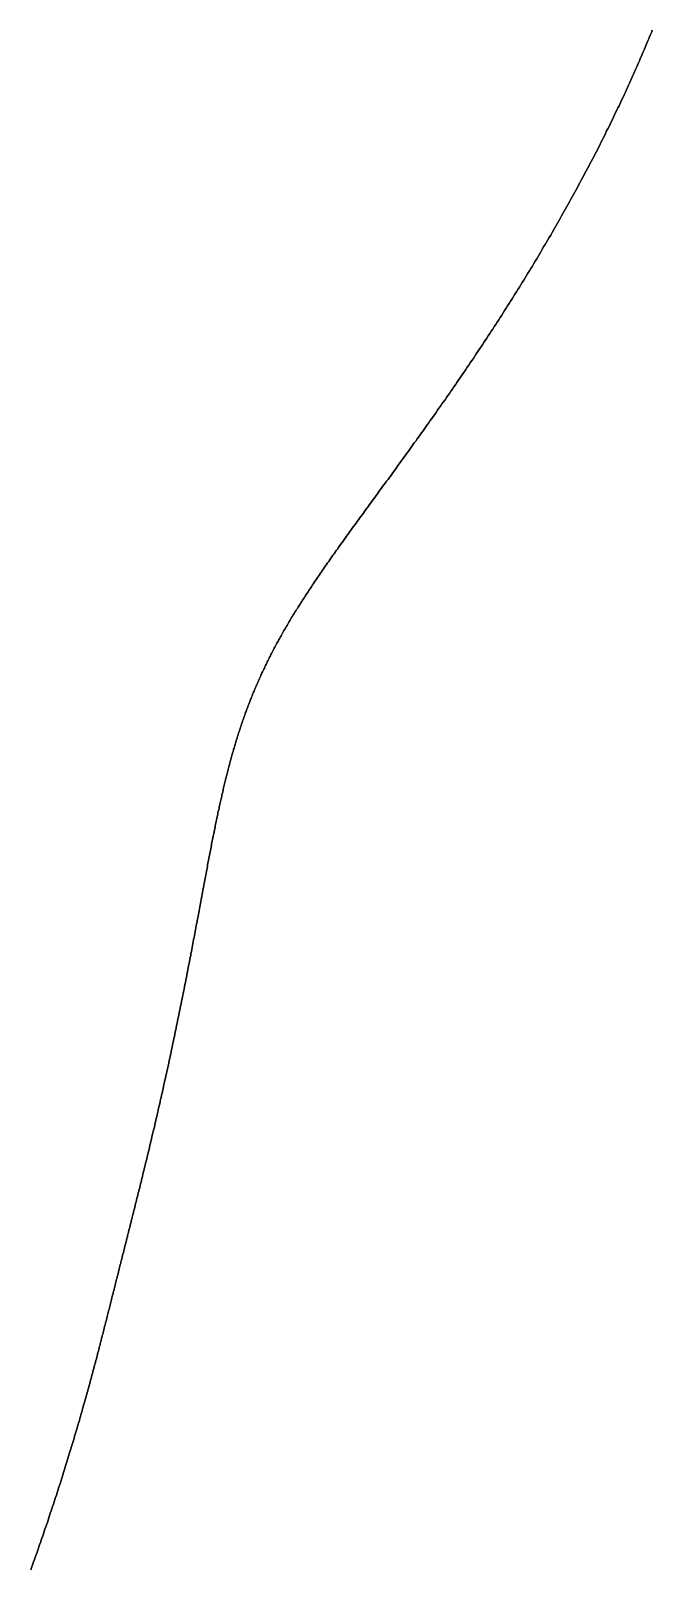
# Model space of a CAD drawing. Header units: inches. Extents: x 130170 to 284068, y 377793 to 804530.
# Drawn here: x 260123.1 to 260165.2, y 741986.6 to 742090.8 of the extents above; entities that cross this region are included whole.
import ezdxf

# ---------------------------------------------------------------- set-up
doc = ezdxf.new("R2010")
doc.units = ezdxf.units.IN
doc.header["$MEASUREMENT"] = 0
doc.layers.add('muni_il', color=7, linetype='Continuous')

msp = doc.modelspace()

# ---------------------------------------------------------------- linework, layer by layer
at = {"layer": 'muni_il'}
for points in [[(260123.1, 741986.53), (260123.15, 741986.66), (260123.2, 741986.8), (260123.24, 741986.93), (260123.29, 741987.07), (260123.34, 741987.21), (260123.39, 741987.35), (260123.44, 741987.5), (260123.5, 741987.64), (260123.55, 741987.78), (260123.6, 741987.93), (260123.65, 741988.08), (260123.7, 741988.22), (260123.75, 741988.37), (260123.8, 741988.52), (260123.85, 741988.67), (260123.91, 741988.82), (260123.96, 741988.97), (260124.01, 741989.12), (260124.06, 741989.28), (260124.11, 741989.43), (260124.17, 741989.58), (260124.22, 741989.73), (260124.27, 741989.89), (260124.32, 741990.04), (260124.37, 741990.2), (260124.42, 741990.35), (260124.48, 741990.51), (260124.53, 741990.66), (260124.58, 741990.82), (260124.63, 741990.97), (260124.68, 741991.13), (260124.73, 741991.28), (260124.78, 741991.43), (260124.83, 741991.59), (260124.88, 741991.74), (260124.93, 741991.9), (260124.98, 741992.05), (260125.03, 741992.2), (260125.08, 741992.35), (260125.13, 741992.51), (260125.17, 741992.66), (260125.22, 741992.81), (260125.27, 741992.96), (260125.32, 741993.11), (260125.36, 741993.26), (260125.41, 741993.41), (260125.46, 741993.56), (260125.5, 741993.71), (260125.55, 741993.85), (260125.59, 741994), (260125.64, 741994.15), (260125.68, 741994.29), (260125.73, 741994.44), (260125.77, 741994.58), (260125.81, 741994.73), (260125.86, 741994.87), (260125.9, 741995.01), (260125.94, 741995.15), (260125.99, 741995.29), (260126.03, 741995.43), (260126.07, 741995.57), (260126.11, 741995.71), (260126.15, 741995.84), (260126.19, 741995.98), (260126.23, 741996.12), (260126.27, 741996.25), (260126.31, 741996.39), (260126.35, 741996.52), (260126.39, 741996.65), (260126.42, 741996.78), (260126.46, 741996.91), (260126.5, 741997.04), (260126.54, 741997.17), (260126.57, 741997.3), (260126.61, 741997.43), (260126.65, 741997.56), (260126.68, 741997.68), (260126.72, 741997.81), (260126.75, 741997.93), (260126.79, 741998.06), (260126.82, 741998.18), (260126.86, 741998.3), (260126.89, 741998.42), (260126.92, 741998.54), (260126.96, 741998.66), (260126.99, 741998.78), (260127.02, 741998.9), (260127.05, 741999.02), (260127.09, 741999.14), (260127.12, 741999.25), (260127.15, 741999.37), (260127.18, 741999.49), (260127.21, 741999.6), (260127.24, 741999.71), (260127.27, 741999.83), (260127.3, 741999.94), (260127.33, 742000.05), (260127.36, 742000.16), (260127.39, 742000.27), (260127.42, 742000.38), (260127.45, 742000.49), (260127.48, 742000.6), (260127.51, 742000.71), (260127.54, 742000.82), (260127.57, 742000.93), (260127.59, 742001.03), (260127.62, 742001.14), (260127.65, 742001.25), (260127.68, 742001.35), (260127.7, 742001.46), (260127.73, 742001.56), (260127.76, 742001.67), (260127.79, 742001.77), (260127.81, 742001.87), (260127.84, 742001.98), (260127.87, 742002.08), (260127.89, 742002.18), (260127.92, 742002.28), (260127.94, 742002.39), (260127.97, 742002.49), (260128, 742002.59), (260128.02, 742002.69), (260128.05, 742002.79), (260128.07, 742002.89), (260128.1, 742002.99), (260128.12, 742003.09), (260128.15, 742003.19), (260128.17, 742003.29), (260128.2, 742003.38), (260128.22, 742003.48), (260128.25, 742003.58), (260128.27, 742003.68), (260128.3, 742003.78), (260128.32, 742003.88), (260128.35, 742003.97), (260128.37, 742004.07), (260128.4, 742004.17), (260128.42, 742004.27), (260128.45, 742004.36), (260128.47, 742004.46), (260128.5, 742004.56), (260128.52, 742004.65), (260128.54, 742004.75), (260128.57, 742004.85), (260128.59, 742004.95), (260128.62, 742005.04), (260128.64, 742005.14), (260128.67, 742005.24), (260128.69, 742005.33), (260128.72, 742005.43), (260128.74, 742005.53), (260128.76, 742005.63), (260128.79, 742005.72), (260128.81, 742005.82), (260128.84, 742005.92), (260128.86, 742006.02), (260128.89, 742006.12), (260128.91, 742006.21), (260128.94, 742006.31), (260128.96, 742006.41), (260128.99, 742006.51), (260129.01, 742006.61), (260129.04, 742006.71), (260129.06, 742006.81), (260129.09, 742006.91), (260129.11, 742007.01), (260129.14, 742007.11), (260129.16, 742007.21), (260129.19, 742007.31), (260129.21, 742007.41), (260129.24, 742007.51), (260129.27, 742007.61), (260129.29, 742007.72), (260129.32, 742007.82), (260129.34, 742007.92), (260129.37, 742008.02), (260129.4, 742008.13), (260129.42, 742008.23), (260129.45, 742008.34), (260129.48, 742008.44), (260129.5, 742008.55), (260129.53, 742008.65), (260129.56, 742008.76), (260129.58, 742008.86), (260129.61, 742008.97), (260129.64, 742009.08), (260129.66, 742009.19), (260129.69, 742009.3), (260129.72, 742009.4), (260129.75, 742009.51), (260129.77, 742009.62), (260129.8, 742009.73), (260129.83, 742009.85), (260129.86, 742009.96), (260129.89, 742010.07), (260129.91, 742010.18), (260129.94, 742010.29), (260129.97, 742010.41), (260130, 742010.52), (260130.03, 742010.64), (260130.06, 742010.75), (260130.09, 742010.87), (260130.12, 742010.99), (260130.15, 742011.1), (260130.18, 742011.22), (260130.2, 742011.34), (260130.23, 742011.46), (260130.26, 742011.58), (260130.29, 742011.7), (260130.32, 742011.82), (260130.35, 742011.94), (260130.38, 742012.06), (260130.41, 742012.18), (260130.45, 742012.3), (260130.48, 742012.43), (260130.51, 742012.55), (260130.54, 742012.68), (260130.57, 742012.8), (260130.6, 742012.93), (260130.63, 742013.05), (260130.66, 742013.18), (260130.69, 742013.31), (260130.72, 742013.44), (260130.76, 742013.57), (260130.79, 742013.7), (260130.82, 742013.83), (260130.85, 742013.96), (260130.88, 742014.09), (260130.91, 742014.22), (260130.95, 742014.35), (260130.98, 742014.48), (260131.01, 742014.62), (260131.04, 742014.75), (260131.07, 742014.88), (260131.11, 742015.02), (260131.14, 742015.15), (260131.17, 742015.29), (260131.2, 742015.43), (260131.24, 742015.56), (260131.27, 742015.7), (260131.3, 742015.84), (260131.33, 742015.98), (260131.37, 742016.12), (260131.4, 742016.25), (260131.43, 742016.39), (260131.47, 742016.53), (260131.5, 742016.67), (260131.53, 742016.82), (260131.56, 742016.96), (260131.6, 742017.1), (260131.63, 742017.24), (260131.66, 742017.38), (260131.7, 742017.53), (260131.73, 742017.67), (260131.76, 742017.81), (260131.79, 742017.96), (260131.83, 742018.1), (260131.86, 742018.25), (260131.89, 742018.39), (260131.93, 742018.54), (260131.96, 742018.68), (260131.99, 742018.83), (260132.02, 742018.97), (260132.06, 742019.12), (260132.09, 742019.27), (260132.12, 742019.41), (260132.16, 742019.56), (260132.19, 742019.71), (260132.22, 742019.85), (260132.25, 742020), (260132.29, 742020.15), (260132.32, 742020.3), (260132.35, 742020.44), (260132.38, 742020.59), (260132.42, 742020.74), (260132.45, 742020.89), (260132.48, 742021.04), (260132.51, 742021.19), (260132.54, 742021.33), (260132.58, 742021.48), (260132.61, 742021.63), (260132.64, 742021.78), (260132.67, 742021.93), (260132.7, 742022.08), (260132.73, 742022.22), (260132.77, 742022.37), (260132.8, 742022.52), (260132.83, 742022.67), (260132.86, 742022.82), (260132.89, 742022.97), (260132.92, 742023.11), (260132.95, 742023.26), (260132.98, 742023.41), (260133.01, 742023.56), (260133.04, 742023.71), (260133.07, 742023.85), (260133.1, 742024), (260133.13, 742024.15), (260133.16, 742024.29), (260133.19, 742024.44), (260133.22, 742024.59), (260133.25, 742024.73), (260133.28, 742024.88), (260133.31, 742025.03), (260133.34, 742025.17), (260133.37, 742025.32), (260133.4, 742025.46), (260133.43, 742025.61), (260133.46, 742025.75), (260133.49, 742025.9), (260133.51, 742026.04), (260133.54, 742026.18), (260133.57, 742026.33), (260133.6, 742026.47), (260133.63, 742026.61), (260133.66, 742026.75), (260133.68, 742026.89), (260133.71, 742027.04), (260133.74, 742027.18), (260133.77, 742027.32), (260133.79, 742027.46), (260133.82, 742027.6), (260133.85, 742027.74), (260133.87, 742027.88), (260133.9, 742028.01), (260133.93, 742028.15), (260133.95, 742028.29), (260133.98, 742028.43), (260134.01, 742028.56), (260134.03, 742028.7), (260134.06, 742028.84), (260134.08, 742028.97), (260134.11, 742029.11), (260134.13, 742029.24), (260134.16, 742029.37), (260134.18, 742029.51), (260134.21, 742029.64), (260134.23, 742029.77), (260134.26, 742029.9), (260134.28, 742030.03), (260134.31, 742030.17), (260134.33, 742030.3), (260134.36, 742030.42), (260134.38, 742030.55), (260134.41, 742030.68), (260134.43, 742030.81), (260134.45, 742030.94), (260134.48, 742031.07), (260134.5, 742031.19), (260134.52, 742031.32), (260134.55, 742031.44), (260134.57, 742031.57), (260134.59, 742031.69), (260134.62, 742031.82), (260134.64, 742031.94), (260134.66, 742032.06), (260134.69, 742032.18), (260134.71, 742032.31), (260134.73, 742032.43), (260134.75, 742032.55), (260134.78, 742032.67), (260134.8, 742032.79), (260134.82, 742032.91), (260134.84, 742033.02), (260134.86, 742033.14), (260134.89, 742033.26), (260134.91, 742033.38), (260134.93, 742033.49), (260134.95, 742033.61), (260134.97, 742033.72), (260135, 742033.84), (260135.02, 742033.95), (260135.04, 742034.06), (260135.06, 742034.18), (260135.08, 742034.29), (260135.1, 742034.4), (260135.12, 742034.51), (260135.14, 742034.62), (260135.17, 742034.73), (260135.19, 742034.84), (260135.21, 742034.95), (260135.23, 742035.06), (260135.25, 742035.17), (260135.27, 742035.28), (260135.29, 742035.39), (260135.31, 742035.49), (260135.33, 742035.6), (260135.35, 742035.71), (260135.37, 742035.81), (260135.39, 742035.92), (260135.41, 742036.02), (260135.44, 742036.12), (260135.46, 742036.23), (260135.48, 742036.33), (260135.5, 742036.43), (260135.52, 742036.54), (260135.54, 742036.64), (260135.56, 742036.74), (260135.58, 742036.84), (260135.6, 742036.94), (260135.62, 742037.04), (260135.64, 742037.14), (260135.66, 742037.24), (260135.68, 742037.34), (260135.7, 742037.44), (260135.72, 742037.54), (260135.74, 742037.63), (260135.76, 742037.73), (260135.78, 742037.83), (260135.8, 742037.92), (260135.83, 742038.02), (260135.85, 742038.12), (260135.87, 742038.21), (260135.89, 742038.31), (260135.91, 742038.4), (260135.93, 742038.49), (260135.95, 742038.59), (260135.97, 742038.68), (260135.99, 742038.78), (260136.01, 742038.87), (260136.03, 742038.96), (260136.05, 742039.05), (260136.08, 742039.15), (260136.1, 742039.24), (260136.12, 742039.33), (260136.14, 742039.42), (260136.16, 742039.51), (260136.18, 742039.6), (260136.2, 742039.69), (260136.22, 742039.78), (260136.25, 742039.87), (260136.27, 742039.96), (260136.29, 742040.05), (260136.31, 742040.14), (260136.33, 742040.23), (260136.36, 742040.32), (260136.38, 742040.4), (260136.4, 742040.49), (260136.42, 742040.58), (260136.45, 742040.67), (260136.47, 742040.76), (260136.49, 742040.84), (260136.51, 742040.93), (260136.54, 742041.02), (260136.56, 742041.1), (260136.58, 742041.19), (260136.6, 742041.27), (260136.63, 742041.36), (260136.65, 742041.45), (260136.67, 742041.53), (260136.7, 742041.62), (260136.72, 742041.7), (260136.75, 742041.79), (260136.77, 742041.87), (260136.79, 742041.96), (260136.82, 742042.04), (260136.84, 742042.13), (260136.87, 742042.21), (260136.89, 742042.29), (260136.92, 742042.38), (260136.94, 742042.46), (260136.97, 742042.55), (260136.99, 742042.63), (260137.02, 742042.71), (260137.04, 742042.8), (260137.07, 742042.88), (260137.09, 742042.96), (260137.12, 742043.04), (260137.15, 742043.13), (260137.17, 742043.21), (260137.2, 742043.29), (260137.23, 742043.38), (260137.25, 742043.46), (260137.28, 742043.54), (260137.31, 742043.62), (260137.34, 742043.71), (260137.36, 742043.79), (260137.39, 742043.87), (260137.42, 742043.95), (260137.45, 742044.03), (260137.48, 742044.12), (260137.5, 742044.2), (260137.53, 742044.28), (260137.56, 742044.36), (260137.59, 742044.44), (260137.62, 742044.52), (260137.65, 742044.61), (260137.68, 742044.69), (260137.71, 742044.77), (260137.74, 742044.85), (260137.77, 742044.93), (260137.8, 742045.01), (260137.83, 742045.1), (260137.86, 742045.18), (260137.89, 742045.26), (260137.93, 742045.34), (260137.96, 742045.42), (260137.99, 742045.5), (260138.02, 742045.58), (260138.05, 742045.67), (260138.09, 742045.75), (260138.12, 742045.83), (260138.15, 742045.91), (260138.19, 742045.99), (260138.22, 742046.07), (260138.26, 742046.16), (260138.29, 742046.24), (260138.32, 742046.32), (260138.36, 742046.4), (260138.39, 742046.48), (260138.43, 742046.56), (260138.47, 742046.65), (260138.5, 742046.73), (260138.54, 742046.81), (260138.57, 742046.89), (260138.61, 742046.97), (260138.65, 742047.06), (260138.69, 742047.14), (260138.72, 742047.22), (260138.76, 742047.3), (260138.8, 742047.38), (260138.84, 742047.47), (260138.88, 742047.55), (260138.92, 742047.63), (260138.96, 742047.71), (260139, 742047.8), (260139.04, 742047.88), (260139.08, 742047.96), (260139.12, 742048.05), (260139.16, 742048.13), (260139.2, 742048.21), (260139.24, 742048.3), (260139.28, 742048.38), (260139.33, 742048.46), (260139.37, 742048.55), (260139.41, 742048.63), (260139.46, 742048.72), (260139.5, 742048.8), (260139.54, 742048.88), (260139.59, 742048.97), (260139.63, 742049.05), (260139.68, 742049.14), (260139.73, 742049.22), (260139.77, 742049.31), (260139.82, 742049.39), (260139.87, 742049.48), (260139.91, 742049.56), (260139.96, 742049.65), (260140.01, 742049.74), (260140.06, 742049.82), (260140.1, 742049.91), (260140.15, 742050), (260140.2, 742050.08), (260140.25, 742050.17), (260140.3, 742050.26), (260140.35, 742050.34), (260140.41, 742050.43), (260140.46, 742050.52), (260140.51, 742050.61), (260140.56, 742050.7), (260140.61, 742050.78), (260140.67, 742050.87), (260140.72, 742050.96), (260140.77, 742051.05), (260140.83, 742051.14), (260140.88, 742051.23), (260140.94, 742051.32), (260140.99, 742051.41), (260141.05, 742051.5), (260141.11, 742051.59), (260141.16, 742051.68), (260141.22, 742051.77), (260141.28, 742051.87), (260141.34, 742051.96), (260141.39, 742052.05), (260141.45, 742052.14), (260141.51, 742052.23), (260141.57, 742052.33), (260141.63, 742052.42), (260141.69, 742052.51), (260141.75, 742052.61), (260141.82, 742052.7), (260141.88, 742052.8), (260141.94, 742052.89), (260142, 742052.99), (260142.07, 742053.08), (260142.13, 742053.18), (260142.19, 742053.27), (260142.26, 742053.37), (260142.32, 742053.47), (260142.39, 742053.57), (260142.46, 742053.66), (260142.52, 742053.76), (260142.59, 742053.86), (260142.66, 742053.96), (260142.72, 742054.06), (260142.79, 742054.16), (260142.86, 742054.26), (260142.93, 742054.36), (260143, 742054.46), (260143.07, 742054.56), (260143.14, 742054.66), (260143.21, 742054.76), (260143.28, 742054.86), (260143.35, 742054.97), (260143.43, 742055.07), (260143.5, 742055.17), (260143.57, 742055.28), (260143.65, 742055.38), (260143.72, 742055.49), (260143.79, 742055.59), (260143.87, 742055.7), (260143.94, 742055.8), (260144.02, 742055.91), (260144.1, 742056.02), (260144.17, 742056.12), (260144.25, 742056.23), (260144.33, 742056.34), (260144.41, 742056.45), (260144.48, 742056.56), (260144.56, 742056.67), (260144.64, 742056.78), (260144.72, 742056.89), (260144.8, 742057), (260144.88, 742057.11), (260144.96, 742057.22), (260145.04, 742057.33), (260145.13, 742057.45), (260145.21, 742057.56), (260145.29, 742057.67), (260145.37, 742057.79), (260145.46, 742057.9), (260145.54, 742058.02), (260145.63, 742058.13), (260145.71, 742058.25), (260145.79, 742058.37), (260145.88, 742058.48), (260145.97, 742058.6), (260146.05, 742058.72), (260146.14, 742058.84), (260146.23, 742058.96), (260146.31, 742059.08), (260146.4, 742059.2), (260146.49, 742059.32), (260146.58, 742059.44), (260146.66, 742059.56), (260146.75, 742059.68), (260146.84, 742059.8), (260146.93, 742059.93), (260147.02, 742060.05), (260147.11, 742060.17), (260147.2, 742060.3), (260147.3, 742060.42), (260147.39, 742060.55), (260147.48, 742060.67), (260147.57, 742060.8), (260147.66, 742060.93), (260147.76, 742061.05), (260147.85, 742061.18), (260147.94, 742061.31), (260148.04, 742061.44), (260148.13, 742061.57), (260148.22, 742061.7), (260148.32, 742061.83), (260148.41, 742061.96), (260148.51, 742062.09), (260148.6, 742062.22), (260148.7, 742062.35), (260148.79, 742062.49), (260148.89, 742062.62), (260148.99, 742062.75), (260149.08, 742062.89), (260149.18, 742063.02), (260149.28, 742063.16), (260149.37, 742063.29), (260149.47, 742063.43), (260149.57, 742063.57), (260149.67, 742063.7), (260149.76, 742063.84), (260149.86, 742063.98), (260149.96, 742064.12), (260150.06, 742064.26), (260150.16, 742064.4), (260150.26, 742064.54), (260150.36, 742064.68), (260150.46, 742064.82), (260150.56, 742064.96), (260150.66, 742065.1), (260150.75, 742065.24), (260150.85, 742065.38), (260150.95, 742065.53), (260151.06, 742065.67), (260151.16, 742065.81), (260151.26, 742065.96), (260151.36, 742066.1), (260151.46, 742066.25), (260151.56, 742066.39), (260151.66, 742066.54), (260151.76, 742066.69), (260151.86, 742066.83), (260151.96, 742066.98), (260152.06, 742067.13), (260152.16, 742067.27), (260152.26, 742067.42), (260152.37, 742067.57), (260152.47, 742067.72), (260152.57, 742067.87), (260152.67, 742068.02), (260152.77, 742068.17), (260152.87, 742068.32), (260152.98, 742068.47), (260153.08, 742068.62), (260153.18, 742068.77), (260153.28, 742068.92), (260153.38, 742069.08), (260153.48, 742069.23), (260153.58, 742069.38), (260153.69, 742069.53), (260153.79, 742069.69), (260153.89, 742069.84), (260153.99, 742069.99), (260154.09, 742070.15), (260154.19, 742070.3), (260154.29, 742070.46), (260154.39, 742070.61), (260154.5, 742070.77), (260154.6, 742070.92), (260154.7, 742071.08), (260154.8, 742071.24), (260154.9, 742071.39), (260155, 742071.55), (260155.1, 742071.71), (260155.2, 742071.86), (260155.3, 742072.02), (260155.4, 742072.18), (260155.5, 742072.34), (260155.6, 742072.49), (260155.7, 742072.65), (260155.8, 742072.81), (260155.9, 742072.97), (260156, 742073.13), (260156.1, 742073.29), (260156.2, 742073.45), (260156.29, 742073.61), (260156.39, 742073.76), (260156.49, 742073.92), (260156.59, 742074.08), (260156.69, 742074.24), (260156.78, 742074.4), (260156.88, 742074.56), (260156.98, 742074.72), (260157.08, 742074.88), (260157.17, 742075.04), (260157.27, 742075.21), (260157.37, 742075.37), (260157.46, 742075.53), (260157.56, 742075.69), (260157.65, 742075.85), (260157.75, 742076.01), (260157.84, 742076.17), (260157.94, 742076.33), (260158.03, 742076.49), (260158.13, 742076.65), (260158.22, 742076.82), (260158.32, 742076.98), (260158.41, 742077.14), (260158.5, 742077.3), (260158.6, 742077.46), (260158.69, 742077.62), (260158.78, 742077.78), (260158.87, 742077.95), (260158.96, 742078.11), (260159.06, 742078.27), (260159.15, 742078.43), (260159.24, 742078.59), (260159.33, 742078.75), (260159.42, 742078.91), (260159.51, 742079.08), (260159.6, 742079.24), (260159.69, 742079.4), (260159.78, 742079.56), (260159.86, 742079.72), (260159.95, 742079.88), (260160.04, 742080.04), (260160.13, 742080.2), (260160.21, 742080.36), (260160.3, 742080.52), (260160.39, 742080.69), (260160.47, 742080.85), (260160.56, 742081.01), (260160.64, 742081.17), (260160.73, 742081.33), (260160.81, 742081.49), (260160.9, 742081.65), (260160.98, 742081.81), (260161.06, 742081.97), (260161.15, 742082.13), (260161.23, 742082.28), (260161.31, 742082.44), (260161.39, 742082.6), (260161.48, 742082.76), (260161.56, 742082.92), (260161.64, 742083.08), (260161.72, 742083.24), (260161.8, 742083.4), (260161.88, 742083.55), (260161.96, 742083.71), (260162.03, 742083.87), (260162.11, 742084.03), (260162.19, 742084.18), (260162.27, 742084.34), (260162.34, 742084.5), (260162.42, 742084.65), (260162.5, 742084.81), (260162.57, 742084.97), (260162.65, 742085.12), (260162.72, 742085.28), (260162.8, 742085.43), (260162.87, 742085.59), (260162.95, 742085.74), (260163.02, 742085.9), (260163.09, 742086.05), (260163.16, 742086.21), (260163.24, 742086.36), (260163.31, 742086.52), (260163.38, 742086.67), (260163.45, 742086.82), (260163.52, 742086.98), (260163.59, 742087.13), (260163.66, 742087.28), (260163.73, 742087.43), (260163.8, 742087.59), (260163.86, 742087.74), (260163.93, 742087.89), (260164, 742088.04), (260164.07, 742088.19), (260164.13, 742088.34), (260164.2, 742088.49), (260164.26, 742088.64), (260164.33, 742088.79), (260164.39, 742088.94), (260164.46, 742089.09), (260164.52, 742089.24), (260164.59, 742089.39), (260164.65, 742089.54), (260164.71, 742089.68), (260164.77, 742089.83), (260164.83, 742089.98), (260164.9, 742090.13), (260164.96, 742090.27), (260165.02, 742090.42), (260165.08, 742090.57), (260165.14, 742090.71), (260165.2, 742090.86)], [(260165.2, 742090.86), (260165.14, 742090.71), (260165.08, 742090.57), (260165.02, 742090.42), (260164.96, 742090.27), (260164.9, 742090.13), (260164.83, 742089.98), (260164.77, 742089.83), (260164.71, 742089.68), (260164.65, 742089.54), (260164.59, 742089.39), (260164.52, 742089.24), (260164.46, 742089.09), (260164.39, 742088.94), (260164.33, 742088.79), (260164.26, 742088.64), (260164.2, 742088.49), (260164.13, 742088.34), (260164.07, 742088.19), (260164, 742088.04), (260163.93, 742087.89), (260163.86, 742087.74), (260163.8, 742087.59), (260163.73, 742087.43), (260163.66, 742087.28), (260163.59, 742087.13), (260163.52, 742086.98), (260163.45, 742086.82), (260163.38, 742086.67), (260163.31, 742086.52), (260163.24, 742086.36), (260163.16, 742086.21), (260163.09, 742086.05), (260163.02, 742085.9), (260162.95, 742085.74), (260162.87, 742085.59), (260162.8, 742085.43), (260162.72, 742085.28), (260162.65, 742085.12), (260162.57, 742084.97), (260162.5, 742084.81), (260162.42, 742084.65), (260162.34, 742084.5), (260162.27, 742084.34), (260162.19, 742084.18), (260162.11, 742084.03), (260162.03, 742083.87), (260161.96, 742083.71), (260161.88, 742083.55), (260161.8, 742083.4), (260161.72, 742083.24), (260161.64, 742083.08), (260161.56, 742082.92), (260161.48, 742082.76), (260161.39, 742082.6), (260161.31, 742082.44), (260161.23, 742082.28), (260161.15, 742082.13), (260161.06, 742081.97), (260160.98, 742081.81), (260160.9, 742081.65), (260160.81, 742081.49), (260160.73, 742081.33), (260160.64, 742081.17), (260160.56, 742081.01), (260160.47, 742080.85), (260160.39, 742080.69), (260160.3, 742080.52), (260160.21, 742080.36), (260160.13, 742080.2), (260160.04, 742080.04), (260159.95, 742079.88), (260159.86, 742079.72), (260159.78, 742079.56), (260159.69, 742079.4), (260159.6, 742079.24), (260159.51, 742079.08), (260159.42, 742078.91), (260159.33, 742078.75), (260159.24, 742078.59), (260159.15, 742078.43), (260159.06, 742078.27), (260158.96, 742078.11), (260158.87, 742077.95), (260158.78, 742077.78), (260158.69, 742077.62), (260158.6, 742077.46), (260158.5, 742077.3), (260158.41, 742077.14), (260158.32, 742076.98), (260158.22, 742076.82), (260158.13, 742076.65), (260158.03, 742076.49), (260157.94, 742076.33), (260157.84, 742076.17), (260157.75, 742076.01), (260157.65, 742075.85), (260157.56, 742075.69), (260157.46, 742075.53), (260157.37, 742075.37), (260157.27, 742075.21), (260157.17, 742075.04), (260157.08, 742074.88), (260156.98, 742074.72), (260156.88, 742074.56), (260156.78, 742074.4), (260156.69, 742074.24), (260156.59, 742074.08), (260156.49, 742073.92), (260156.39, 742073.76), (260156.29, 742073.61), (260156.2, 742073.45), (260156.1, 742073.29), (260156, 742073.13), (260155.9, 742072.97), (260155.8, 742072.81), (260155.7, 742072.65), (260155.6, 742072.49), (260155.5, 742072.34), (260155.4, 742072.18), (260155.3, 742072.02), (260155.2, 742071.86), (260155.1, 742071.71), (260155, 742071.55), (260154.9, 742071.39), (260154.8, 742071.24), (260154.7, 742071.08), (260154.6, 742070.92), (260154.5, 742070.77), (260154.39, 742070.61), (260154.29, 742070.46), (260154.19, 742070.3), (260154.09, 742070.15), (260153.99, 742069.99), (260153.89, 742069.84), (260153.79, 742069.69), (260153.69, 742069.53), (260153.58, 742069.38), (260153.48, 742069.23), (260153.38, 742069.08), (260153.28, 742068.92), (260153.18, 742068.77), (260153.08, 742068.62), (260152.98, 742068.47), (260152.87, 742068.32), (260152.77, 742068.17), (260152.67, 742068.02), (260152.57, 742067.87), (260152.47, 742067.72), (260152.37, 742067.57), (260152.26, 742067.42), (260152.16, 742067.27), (260152.06, 742067.13), (260151.96, 742066.98), (260151.86, 742066.83), (260151.76, 742066.69), (260151.66, 742066.54), (260151.56, 742066.39), (260151.46, 742066.25), (260151.36, 742066.1), (260151.26, 742065.96), (260151.16, 742065.81), (260151.06, 742065.67), (260150.95, 742065.53), (260150.85, 742065.38), (260150.75, 742065.24), (260150.66, 742065.1), (260150.56, 742064.96), (260150.46, 742064.82), (260150.36, 742064.68), (260150.26, 742064.54), (260150.16, 742064.4), (260150.06, 742064.26), (260149.96, 742064.12), (260149.86, 742063.98), (260149.76, 742063.84), (260149.67, 742063.7), (260149.57, 742063.57), (260149.47, 742063.43), (260149.37, 742063.29), (260149.28, 742063.16), (260149.18, 742063.02), (260149.08, 742062.89), (260148.99, 742062.75), (260148.89, 742062.62), (260148.79, 742062.49), (260148.7, 742062.35), (260148.6, 742062.22), (260148.51, 742062.09), (260148.41, 742061.96), (260148.32, 742061.83), (260148.22, 742061.7), (260148.13, 742061.57), (260148.04, 742061.44), (260147.94, 742061.31), (260147.85, 742061.18), (260147.76, 742061.05), (260147.66, 742060.93), (260147.57, 742060.8), (260147.48, 742060.67), (260147.39, 742060.55), (260147.3, 742060.42), (260147.2, 742060.3), (260147.11, 742060.17), (260147.02, 742060.05), (260146.93, 742059.93), (260146.84, 742059.8), (260146.75, 742059.68), (260146.66, 742059.56), (260146.58, 742059.44), (260146.49, 742059.32), (260146.4, 742059.2), (260146.31, 742059.08), (260146.23, 742058.96), (260146.14, 742058.84), (260146.05, 742058.72), (260145.97, 742058.6), (260145.88, 742058.48), (260145.79, 742058.37), (260145.71, 742058.25), (260145.63, 742058.13), (260145.54, 742058.02), (260145.46, 742057.9), (260145.37, 742057.79), (260145.29, 742057.67), (260145.21, 742057.56), (260145.13, 742057.45), (260145.04, 742057.33), (260144.96, 742057.22), (260144.88, 742057.11), (260144.8, 742057), (260144.72, 742056.89), (260144.64, 742056.78), (260144.56, 742056.67), (260144.48, 742056.56), (260144.41, 742056.45), (260144.33, 742056.34), (260144.25, 742056.23), (260144.17, 742056.12), (260144.1, 742056.02), (260144.02, 742055.91), (260143.94, 742055.8), (260143.87, 742055.7), (260143.79, 742055.59), (260143.72, 742055.49), (260143.65, 742055.38), (260143.57, 742055.28), (260143.5, 742055.17), (260143.43, 742055.07), (260143.35, 742054.97), (260143.28, 742054.86), (260143.21, 742054.76), (260143.14, 742054.66), (260143.07, 742054.56), (260143, 742054.46), (260142.93, 742054.36), (260142.86, 742054.26), (260142.79, 742054.16), (260142.72, 742054.06), (260142.66, 742053.96), (260142.59, 742053.86), (260142.52, 742053.76), (260142.46, 742053.66), (260142.39, 742053.57), (260142.32, 742053.47), (260142.26, 742053.37), (260142.19, 742053.27), (260142.13, 742053.18), (260142.07, 742053.08), (260142, 742052.99), (260141.94, 742052.89), (260141.88, 742052.8), (260141.82, 742052.7), (260141.75, 742052.61), (260141.69, 742052.51), (260141.63, 742052.42), (260141.57, 742052.33), (260141.51, 742052.23), (260141.45, 742052.14), (260141.39, 742052.05), (260141.34, 742051.96), (260141.28, 742051.87), (260141.22, 742051.77), (260141.16, 742051.68), (260141.11, 742051.59), (260141.05, 742051.5), (260140.99, 742051.41), (260140.94, 742051.32), (260140.88, 742051.23), (260140.83, 742051.14), (260140.77, 742051.05), (260140.72, 742050.96), (260140.67, 742050.87), (260140.61, 742050.78), (260140.56, 742050.7), (260140.51, 742050.61), (260140.46, 742050.52), (260140.41, 742050.43), (260140.35, 742050.34), (260140.3, 742050.26), (260140.25, 742050.17), (260140.2, 742050.08), (260140.15, 742050), (260140.1, 742049.91), (260140.06, 742049.82), (260140.01, 742049.74), (260139.96, 742049.65), (260139.91, 742049.56), (260139.87, 742049.48), (260139.82, 742049.39), (260139.77, 742049.31), (260139.73, 742049.22), (260139.68, 742049.14), (260139.63, 742049.05), (260139.59, 742048.97), (260139.54, 742048.88), (260139.5, 742048.8), (260139.46, 742048.72), (260139.41, 742048.63), (260139.37, 742048.55), (260139.33, 742048.46), (260139.28, 742048.38), (260139.24, 742048.3), (260139.2, 742048.21), (260139.16, 742048.13), (260139.12, 742048.05), (260139.08, 742047.96), (260139.04, 742047.88), (260139, 742047.8), (260138.96, 742047.71), (260138.92, 742047.63), (260138.88, 742047.55), (260138.84, 742047.47), (260138.8, 742047.38), (260138.76, 742047.3), (260138.72, 742047.22), (260138.69, 742047.14), (260138.65, 742047.06), (260138.61, 742046.97), (260138.57, 742046.89), (260138.54, 742046.81), (260138.5, 742046.73), (260138.47, 742046.65), (260138.43, 742046.56), (260138.39, 742046.48), (260138.36, 742046.4), (260138.32, 742046.32), (260138.29, 742046.24), (260138.26, 742046.16), (260138.22, 742046.07), (260138.19, 742045.99), (260138.15, 742045.91), (260138.12, 742045.83), (260138.09, 742045.75), (260138.05, 742045.67), (260138.02, 742045.58), (260137.99, 742045.5), (260137.96, 742045.42), (260137.93, 742045.34), (260137.89, 742045.26), (260137.86, 742045.18), (260137.83, 742045.1), (260137.8, 742045.01), (260137.77, 742044.93), (260137.74, 742044.85), (260137.71, 742044.77), (260137.68, 742044.69), (260137.65, 742044.61), (260137.62, 742044.52), (260137.59, 742044.44), (260137.56, 742044.36), (260137.53, 742044.28), (260137.5, 742044.2), (260137.48, 742044.12), (260137.45, 742044.03), (260137.42, 742043.95), (260137.39, 742043.87), (260137.36, 742043.79), (260137.34, 742043.71), (260137.31, 742043.62), (260137.28, 742043.54), (260137.25, 742043.46), (260137.23, 742043.38), (260137.2, 742043.29), (260137.17, 742043.21), (260137.15, 742043.13), (260137.12, 742043.04), (260137.09, 742042.96), (260137.07, 742042.88), (260137.04, 742042.8), (260137.02, 742042.71), (260136.99, 742042.63), (260136.97, 742042.55), (260136.94, 742042.46), (260136.92, 742042.38), (260136.89, 742042.29), (260136.87, 742042.21), (260136.84, 742042.13), (260136.82, 742042.04), (260136.79, 742041.96), (260136.77, 742041.87), (260136.75, 742041.79), (260136.72, 742041.7), (260136.7, 742041.62), (260136.67, 742041.53), (260136.65, 742041.45), (260136.63, 742041.36), (260136.6, 742041.27), (260136.58, 742041.19), (260136.56, 742041.1), (260136.54, 742041.02), (260136.51, 742040.93), (260136.49, 742040.84), (260136.47, 742040.76), (260136.45, 742040.67), (260136.42, 742040.58), (260136.4, 742040.49), (260136.38, 742040.4), (260136.36, 742040.32), (260136.33, 742040.23), (260136.31, 742040.14), (260136.29, 742040.05), (260136.27, 742039.96), (260136.25, 742039.87), (260136.22, 742039.78), (260136.2, 742039.69), (260136.18, 742039.6), (260136.16, 742039.51), (260136.14, 742039.42), (260136.12, 742039.33), (260136.1, 742039.24), (260136.08, 742039.15), (260136.05, 742039.05), (260136.03, 742038.96), (260136.01, 742038.87), (260135.99, 742038.78), (260135.97, 742038.68), (260135.95, 742038.59), (260135.93, 742038.49), (260135.91, 742038.4), (260135.89, 742038.31), (260135.87, 742038.21), (260135.85, 742038.12), (260135.83, 742038.02), (260135.8, 742037.92), (260135.78, 742037.83), (260135.76, 742037.73), (260135.74, 742037.63), (260135.72, 742037.54), (260135.7, 742037.44), (260135.68, 742037.34), (260135.66, 742037.24), (260135.64, 742037.14), (260135.62, 742037.04), (260135.6, 742036.94), (260135.58, 742036.84), (260135.56, 742036.74), (260135.54, 742036.64), (260135.52, 742036.54), (260135.5, 742036.43), (260135.48, 742036.33), (260135.46, 742036.23), (260135.44, 742036.12), (260135.41, 742036.02), (260135.39, 742035.92), (260135.37, 742035.81), (260135.35, 742035.71), (260135.33, 742035.6), (260135.31, 742035.49), (260135.29, 742035.39), (260135.27, 742035.28), (260135.25, 742035.17), (260135.23, 742035.06), (260135.21, 742034.95), (260135.19, 742034.84), (260135.17, 742034.73), (260135.14, 742034.62), (260135.12, 742034.51), (260135.1, 742034.4), (260135.08, 742034.29), (260135.06, 742034.18), (260135.04, 742034.06), (260135.02, 742033.95), (260135, 742033.84), (260134.97, 742033.72), (260134.95, 742033.61), (260134.93, 742033.49), (260134.91, 742033.38), (260134.89, 742033.26), (260134.86, 742033.14), (260134.84, 742033.02), (260134.82, 742032.91), (260134.8, 742032.79), (260134.78, 742032.67), (260134.75, 742032.55), (260134.73, 742032.43), (260134.71, 742032.31), (260134.69, 742032.18), (260134.66, 742032.06), (260134.64, 742031.94), (260134.62, 742031.82), (260134.59, 742031.69), (260134.57, 742031.57), (260134.55, 742031.44), (260134.52, 742031.32), (260134.5, 742031.19), (260134.48, 742031.07), (260134.45, 742030.94), (260134.43, 742030.81), (260134.41, 742030.68), (260134.38, 742030.55), (260134.36, 742030.42), (260134.33, 742030.3), (260134.31, 742030.17), (260134.28, 742030.03), (260134.26, 742029.9), (260134.23, 742029.77), (260134.21, 742029.64), (260134.18, 742029.51), (260134.16, 742029.37), (260134.13, 742029.24), (260134.11, 742029.11), (260134.08, 742028.97), (260134.06, 742028.84), (260134.03, 742028.7), (260134.01, 742028.56), (260133.98, 742028.43), (260133.95, 742028.29), (260133.93, 742028.15), (260133.9, 742028.01), (260133.87, 742027.88), (260133.85, 742027.74), (260133.82, 742027.6), (260133.79, 742027.46), (260133.77, 742027.32), (260133.74, 742027.18), (260133.71, 742027.04), (260133.68, 742026.89), (260133.66, 742026.75), (260133.63, 742026.61), (260133.6, 742026.47), (260133.57, 742026.33), (260133.54, 742026.18), (260133.51, 742026.04), (260133.49, 742025.9), (260133.46, 742025.75), (260133.43, 742025.61), (260133.4, 742025.46), (260133.37, 742025.32), (260133.34, 742025.17), (260133.31, 742025.03), (260133.28, 742024.88), (260133.25, 742024.73), (260133.22, 742024.59), (260133.19, 742024.44), (260133.16, 742024.29), (260133.13, 742024.15), (260133.1, 742024), (260133.07, 742023.85), (260133.04, 742023.71), (260133.01, 742023.56), (260132.98, 742023.41), (260132.95, 742023.26), (260132.92, 742023.11), (260132.89, 742022.97), (260132.86, 742022.82), (260132.83, 742022.67), (260132.8, 742022.52), (260132.77, 742022.37), (260132.73, 742022.22), (260132.7, 742022.08), (260132.67, 742021.93), (260132.64, 742021.78), (260132.61, 742021.63), (260132.58, 742021.48), (260132.54, 742021.33), (260132.51, 742021.19), (260132.48, 742021.04), (260132.45, 742020.89), (260132.42, 742020.74), (260132.38, 742020.59), (260132.35, 742020.44), (260132.32, 742020.3), (260132.29, 742020.15), (260132.25, 742020), (260132.22, 742019.85), (260132.19, 742019.71), (260132.16, 742019.56), (260132.12, 742019.41), (260132.09, 742019.27), (260132.06, 742019.12), (260132.02, 742018.97), (260131.99, 742018.83), (260131.96, 742018.68), (260131.93, 742018.54), (260131.89, 742018.39), (260131.86, 742018.25), (260131.83, 742018.1), (260131.79, 742017.96), (260131.76, 742017.81), (260131.73, 742017.67), (260131.7, 742017.53), (260131.66, 742017.38), (260131.63, 742017.24), (260131.6, 742017.1), (260131.56, 742016.96), (260131.53, 742016.82), (260131.5, 742016.67), (260131.47, 742016.53), (260131.43, 742016.39), (260131.4, 742016.25), (260131.37, 742016.12), (260131.33, 742015.98), (260131.3, 742015.84), (260131.27, 742015.7), (260131.24, 742015.56), (260131.2, 742015.43), (260131.17, 742015.29), (260131.14, 742015.15), (260131.11, 742015.02), (260131.07, 742014.88), (260131.04, 742014.75), (260131.01, 742014.62), (260130.98, 742014.48), (260130.95, 742014.35), (260130.91, 742014.22), (260130.88, 742014.09), (260130.85, 742013.96), (260130.82, 742013.83), (260130.79, 742013.7), (260130.76, 742013.57), (260130.72, 742013.44), (260130.69, 742013.31), (260130.66, 742013.18), (260130.63, 742013.05), (260130.6, 742012.93), (260130.57, 742012.8), (260130.54, 742012.68), (260130.51, 742012.55), (260130.48, 742012.43), (260130.45, 742012.3), (260130.41, 742012.18), (260130.38, 742012.06), (260130.35, 742011.94), (260130.32, 742011.82), (260130.29, 742011.7), (260130.26, 742011.58), (260130.23, 742011.46), (260130.2, 742011.34), (260130.18, 742011.22), (260130.15, 742011.1), (260130.12, 742010.99), (260130.09, 742010.87), (260130.06, 742010.75), (260130.03, 742010.64), (260130, 742010.52), (260129.97, 742010.41), (260129.94, 742010.29), (260129.91, 742010.18), (260129.89, 742010.07), (260129.86, 742009.96), (260129.83, 742009.85), (260129.8, 742009.73), (260129.77, 742009.62), (260129.75, 742009.51), (260129.72, 742009.4), (260129.69, 742009.3), (260129.66, 742009.19), (260129.64, 742009.08), (260129.61, 742008.97), (260129.58, 742008.86), (260129.56, 742008.76), (260129.53, 742008.65), (260129.5, 742008.55), (260129.48, 742008.44), (260129.45, 742008.34), (260129.42, 742008.23), (260129.4, 742008.13), (260129.37, 742008.02), (260129.34, 742007.92), (260129.32, 742007.82), (260129.29, 742007.72), (260129.27, 742007.61), (260129.24, 742007.51), (260129.21, 742007.41), (260129.19, 742007.31), (260129.16, 742007.21), (260129.14, 742007.11), (260129.11, 742007.01), (260129.09, 742006.91), (260129.06, 742006.81), (260129.04, 742006.71), (260129.01, 742006.61), (260128.99, 742006.51), (260128.96, 742006.41), (260128.94, 742006.31), (260128.91, 742006.21), (260128.89, 742006.12), (260128.86, 742006.02), (260128.84, 742005.92), (260128.81, 742005.82), (260128.79, 742005.72), (260128.76, 742005.63), (260128.74, 742005.53), (260128.72, 742005.43), (260128.69, 742005.33), (260128.67, 742005.24), (260128.64, 742005.14), (260128.62, 742005.04), (260128.59, 742004.95), (260128.57, 742004.85), (260128.54, 742004.75), (260128.52, 742004.65), (260128.5, 742004.56), (260128.47, 742004.46), (260128.45, 742004.36), (260128.42, 742004.27), (260128.4, 742004.17), (260128.37, 742004.07), (260128.35, 742003.97), (260128.32, 742003.88), (260128.3, 742003.78), (260128.27, 742003.68), (260128.25, 742003.58), (260128.22, 742003.48), (260128.2, 742003.38), (260128.17, 742003.29), (260128.15, 742003.19), (260128.12, 742003.09), (260128.1, 742002.99), (260128.07, 742002.89), (260128.05, 742002.79), (260128.02, 742002.69), (260128, 742002.59), (260127.97, 742002.49), (260127.94, 742002.39), (260127.92, 742002.28), (260127.89, 742002.18), (260127.87, 742002.08), (260127.84, 742001.98), (260127.81, 742001.87), (260127.79, 742001.77), (260127.76, 742001.67), (260127.73, 742001.56), (260127.7, 742001.46), (260127.68, 742001.35), (260127.65, 742001.25), (260127.62, 742001.14), (260127.59, 742001.03), (260127.57, 742000.93), (260127.54, 742000.82), (260127.51, 742000.71), (260127.48, 742000.6), (260127.45, 742000.49), (260127.42, 742000.38), (260127.39, 742000.27), (260127.36, 742000.16), (260127.33, 742000.05), (260127.3, 741999.94), (260127.27, 741999.83), (260127.24, 741999.71), (260127.21, 741999.6), (260127.18, 741999.49), (260127.15, 741999.37), (260127.12, 741999.25), (260127.09, 741999.14), (260127.05, 741999.02), (260127.02, 741998.9), (260126.99, 741998.78), (260126.96, 741998.66), (260126.92, 741998.54), (260126.89, 741998.42), (260126.86, 741998.3), (260126.82, 741998.18), (260126.79, 741998.06), (260126.75, 741997.93), (260126.72, 741997.81), (260126.68, 741997.68), (260126.65, 741997.56), (260126.61, 741997.43), (260126.57, 741997.3), (260126.54, 741997.17), (260126.5, 741997.04), (260126.46, 741996.91), (260126.42, 741996.78), (260126.39, 741996.65), (260126.35, 741996.52), (260126.31, 741996.39), (260126.27, 741996.25), (260126.23, 741996.12), (260126.19, 741995.98), (260126.15, 741995.84), (260126.11, 741995.71), (260126.07, 741995.57), (260126.03, 741995.43), (260125.99, 741995.29), (260125.94, 741995.15), (260125.9, 741995.01), (260125.86, 741994.87), (260125.81, 741994.73), (260125.77, 741994.58), (260125.73, 741994.44), (260125.68, 741994.29), (260125.64, 741994.15), (260125.59, 741994), (260125.55, 741993.85), (260125.5, 741993.71), (260125.46, 741993.56), (260125.41, 741993.41), (260125.36, 741993.26), (260125.32, 741993.11), (260125.27, 741992.96), (260125.22, 741992.81), (260125.17, 741992.66), (260125.13, 741992.51), (260125.08, 741992.35), (260125.03, 741992.2), (260124.98, 741992.05), (260124.93, 741991.9), (260124.88, 741991.74), (260124.83, 741991.59), (260124.78, 741991.43), (260124.73, 741991.28), (260124.68, 741991.13), (260124.63, 741990.97), (260124.58, 741990.82), (260124.53, 741990.66), (260124.48, 741990.51), (260124.42, 741990.35), (260124.37, 741990.2), (260124.32, 741990.04), (260124.27, 741989.89), (260124.22, 741989.73), (260124.17, 741989.58), (260124.11, 741989.43), (260124.06, 741989.28), (260124.01, 741989.12), (260123.96, 741988.97), (260123.91, 741988.82), (260123.85, 741988.67), (260123.8, 741988.52), (260123.75, 741988.37), (260123.7, 741988.22), (260123.65, 741988.08), (260123.6, 741987.93), (260123.55, 741987.78), (260123.5, 741987.64), (260123.44, 741987.5), (260123.39, 741987.35), (260123.34, 741987.21), (260123.29, 741987.07), (260123.24, 741986.93), (260123.2, 741986.8), (260123.15, 741986.66), (260123.1, 741986.53)]]:
    msp.add_lwpolyline(points, dxfattribs=at)

doc.saveas('drawing.dxf')
